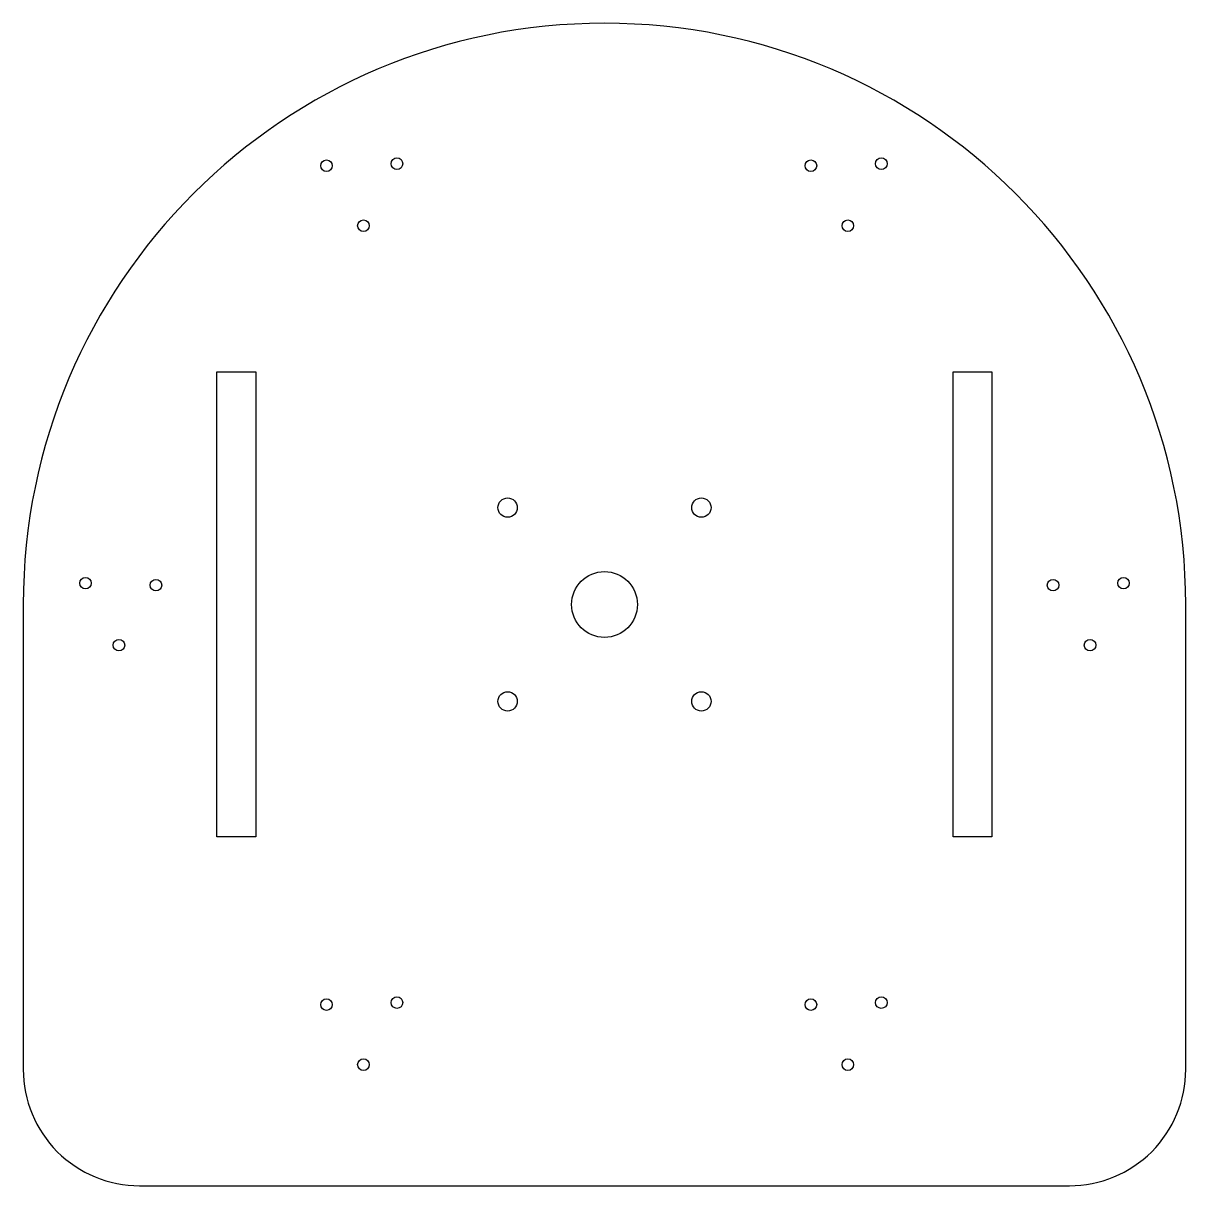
# Model space of a CAD drawing. Extents: x -240 to 60, y -100 to 200.
import ezdxf

# ---------------------------------------------------------------- set-up
doc = ezdxf.new("R2010")
doc.units = 0
doc.layers.get('0').update_dxf_attribs({"linetype": 'CONTINUOUS'})

msp = doc.modelspace()

# ---------------------------------------------------------------- linework, layer by layer
for p, q in [((-190, -10), (-190, 110)), ((-190, 110), (-180, 110)), ((-180, 110), (-180, 50)), ((0, -10), (0, 110)), ((0, 110), (10, 110)), ((10, 110), (10, 50)), ((-180, 50), (-180, -10)), ((10, 50), (10, -10)), ((-180, -10), (-190, -10)), ((10, -10), (0, -10))]:
    msp.add_line(p, q)
msp.add_lwpolyline([(30, -100, 0.414214), (60, -70), (60, 50, 1), (-240, 50), (-240, -70, 0.414214), (-210, -100)], format="xyb", close=True)
for centre, radius in [((-143.56, 163.76), 1.5), ((-18.56, 163.76), 1.5), ((-161.74, 163.24), 1.5), ((-36.74, 163.24), 1.5), ((-152.2, 147.75), 1.5), ((-27.2, 147.75), 1.5), ((-115, 75), 2.5), ((-65, 75), 2.5), ((-223.94, 55.51), 1.5), ((-90, 50), 8.5), ((43.94, 55.51), 1.5), ((-205.76, 54.99), 1.5), ((25.76, 54.99), 1.5), ((-215.3, 39.5), 1.5), ((35.3, 39.5), 1.5), ((-115, 25), 2.5), ((-65, 25), 2.5), ((-161.74, -53.26), 1.5), ((-143.56, -52.74), 1.5), ((-36.74, -53.26), 1.5), ((-18.56, -52.74), 1.5), ((-152.2, -68.75), 1.5), ((-27.2, -68.75), 1.5)]:
    msp.add_circle(centre, radius)

doc.saveas('drawing.dxf')
